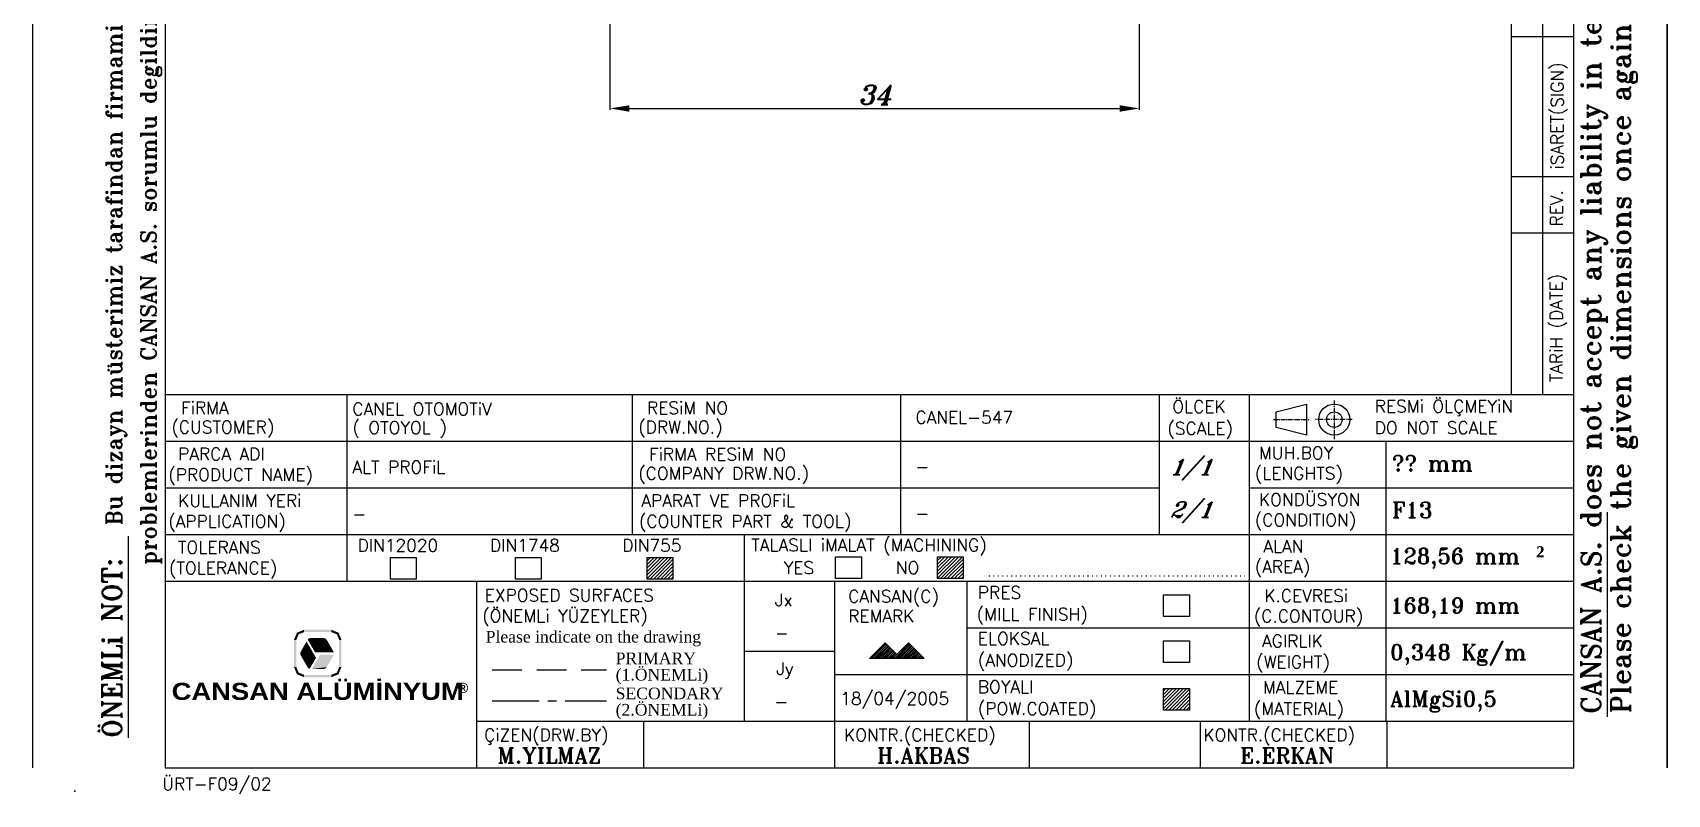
# Model space of a CAD drawing. Extents: x 1328 to 1538, y -253 to 25.
# Drawn here: x 1327.9 to 1537.9, y -252.7 to -154.8 of the extents above; entities that cross this region are included whole.
import ezdxf

# ---------------------------------------------------------------- set-up
doc = ezdxf.new("R2010")
doc.units = 0
doc.header["$LTSCALE"] = 15
for name, pattern in [('CENTER', [1.25, 0.8, -0.15, 0.15, -0.15]), ('DOT', [6.35, 0, -6.35]), ('HIDDEN', [9.525, 6.35, -3.175])]:
    doc.linetypes.add(name, pattern=pattern)
doc.layers.get('0').update_dxf_attribs({"linetype": 'CONTINUOUS'})
doc.layers.get('DEFPOINTS').update_dxf_attribs({"linetype": 'CONTINUOUS'})
doc.layers.add('ANA', color=220, linetype='CONTINUOUS')
doc.layers.add('ANTET', color=220, linetype='CONTINUOUS')
doc.styles.add('ROMANT', font='romant.shx', dxfattribs={"oblique": 15, "height": 2.5})
doc.styles.get("Standard").update_dxf_attribs({"font": 'TIMES.TTF'})
doc.dimstyles.new('İSMAIL_1_5___1', dxfattribs={"dimscale": 0, "dimtxt": 2.5, "dimasz": 2, "dimexe": 0.18, "dimexo": 0.625, "dimgap": 0.5, "dimtad": 1, "dimtxsty": 'ROMANT', "dimcen": 0.137, "dimclrd": 5, "dimclre": 5, "dimclrt": 5, "dimazin": 3, "dimtp": 0.0135, "dimtm": 0.0135, "dimtfac": 1, "dimtofl": 0, "dimtmove": 0, "dimatfit": 3, "dimtolj": 1, "dimtzin": 0})

# ---------------------------------------------------------------- blocks, each defined once
blk = doc.blocks.new('*X21')
at = {"color": 0}
for p, q in [((1435.47, -235.2), (1437.42, -233.24)), ((1435.69, -235.2), (1437.53, -233.35)), ((1435.91, -235.2), (1437.64, -233.47)), ((1436.14, -235.2), (1437.76, -233.58)), ((1436.36, -235.2), (1437.87, -233.69)), ((1436.59, -235.2), (1437.98, -233.8)), ((1436.81, -235.2), (1438.09, -233.91)), ((1437.04, -235.2), (1438.21, -234.03)), ((1437.26, -235.2), (1438.32, -234.14)), ((1437.49, -235.2), (1438.43, -234.25)), ((1437.71, -235.2), (1438.54, -234.36)), ((1437.94, -235.2), (1438.65, -234.48)), ((1438.16, -235.2), (1438.77, -234.59)), ((1438.38, -235.2), (1440.38, -233.2)), ((1438.61, -235.2), (1440.49, -233.31)), ((1438.83, -235.2), (1440.6, -233.43)), ((1439.06, -235.2), (1440.72, -233.54)), ((1439.28, -235.2), (1440.83, -233.65)), ((1439.51, -235.2), (1440.94, -233.76)), ((1439.73, -235.2), (1441.05, -233.87)), ((1439.96, -235.2), (1441.17, -233.99)), ((1440.18, -235.2), (1441.28, -234.1)), ((1440.4, -235.2), (1441.39, -234.21)), ((1440.63, -235.2), (1441.5, -234.32)), ((1440.85, -235.2), (1441.61, -234.44)), ((1441.08, -235.2), (1441.73, -234.55)), ((1441.3, -235.2), (1441.84, -234.66)), ((1441.53, -235.2), (1441.95, -234.77)), ((1441.75, -235.2), (1442.06, -234.88)), ((1441.98, -235.2), (1442.18, -235)), ((1442.2, -235.2), (1442.29, -235.11))]:
    blk.add_line(p, q, dxfattribs=at)
blk = doc.blocks.new('*X22')
at = {"color": 0}
for p, q in [((1406.79, -224.92), (1409.49, -222.22)), ((1406.79, -224.47), (1409.04, -222.22)), ((1406.79, -224.02), (1408.59, -222.22)), ((1406.79, -223.57), (1408.14, -222.22)), ((1406.79, -223.12), (1407.69, -222.22)), ((1406.79, -222.67), (1407.25, -222.22)), ((1406.79, -222.22), (1406.8, -222.22)), ((1407.16, -225.01), (1409.94, -222.22)), ((1407.61, -225.01), (1410.11, -222.5)), ((1408.05, -225.01), (1410.11, -222.95)), ((1408.5, -225.01), (1410.11, -223.4)), ((1408.95, -225.01), (1410.11, -223.85)), ((1409.4, -225.01), (1410.11, -224.3)), ((1409.85, -225.01), (1410.11, -224.75))]:
    blk.add_line(p, q, dxfattribs=at)
blk = doc.blocks.new('*X23')
at = {"color": 0}
for p, q in [((1444.11, -224.88), (1446.85, -222.13)), ((1444.11, -224.43), (1446.4, -222.13)), ((1444.11, -223.98), (1445.95, -222.13)), ((1444.11, -223.53), (1445.5, -222.13)), ((1444.11, -223.08), (1445.05, -222.13)), ((1444.11, -222.63), (1444.6, -222.13)), ((1444.11, -222.18), (1444.16, -222.13)), ((1444.52, -224.91), (1447.3, -222.13)), ((1444.96, -224.91), (1447.42, -222.46)), ((1445.41, -224.91), (1447.42, -222.91)), ((1445.86, -224.91), (1447.42, -223.36)), ((1446.31, -224.91), (1447.42, -223.81)), ((1446.76, -224.91), (1447.42, -224.25)), ((1447.21, -224.91), (1447.42, -224.7))]:
    blk.add_line(p, q, dxfattribs=at)
blk = doc.blocks.new('*U24')
at = {"color": 244, "linetype": 'CONTINUOUS'}
for points in [[(881.97, -228.59), (881.59, -229.51), (882.18, -228.8)], [(882.18, -228.8), (881.59, -229.51), (881.89, -229.51)], [(882.89, -228.21), (881.97, -228.59), (882.89, -228.51)], [(882.89, -228.51), (881.97, -228.59), (882.18, -228.8)], [(886.39, -228.21), (882.89, -228.21), (882.89, -228.51)], [(886.39, -228.21), (882.89, -228.51), (886.39, -228.51)], [(886.39, -228.21), (886.39, -228.51), (887.31, -228.59)], [(886.39, -228.51), (887.1, -228.8), (887.31, -228.59)], [(887.31, -228.59), (887.1, -228.8), (887.69, -229.51)], [(887.1, -228.8), (887.39, -229.51), (887.69, -229.51)], [(881.89, -229.51), (881.59, -233.01), (881.89, -233.01)], [(881.59, -229.51), (881.59, -233.01), (881.89, -229.51)], [(883.2, -229.72), (882.46, -231.01), (884.42, -231.82)], [(883.52, -229.31), (883.35, -229.47), (885.62, -229.32)], [(885.62, -229.32), (883.35, -229.47), (885.8, -229.51)], [(883.35, -229.47), (884.29, -231.11), (885.8, -229.51)], [(883.75, -229.26), (883.52, -229.31), (885.62, -229.32)], [(885.37, -229.26), (883.75, -229.26), (885.62, -229.32)], [(885.8, -229.51), (884.29, -231.11), (886.72, -231.11)], [(887.69, -229.51), (887.39, -233.01), (887.69, -233.01)], [(887.39, -229.51), (887.39, -233.01), (887.69, -229.51)], [(881.59, -233.01), (881.97, -233.93), (881.89, -233.01)], [(881.89, -233.01), (881.97, -233.93), (882.18, -233.71)], [(882.46, -231.01), (882.39, -231.26), (884.42, -231.82)], [(882.39, -231.26), (882.46, -231.51), (884.42, -231.82)], [(882.46, -231.51), (883.32, -233.01), (884.42, -231.82)], [(884.42, -231.82), (883.32, -233.01), (883.6, -233.23)], [(883.32, -233.01), (883.44, -233.15), (883.6, -233.23)], [(886.72, -231.41), (883.88, -233.26), (885.8, -233.01)], [(884.95, -231.41), (883.88, -233.26), (886.72, -231.41)], [(885.8, -233.01), (883.88, -233.26), (885.62, -233.19)], [(887.69, -233.01), (887.1, -233.71), (887.31, -233.93)], [(887.39, -233.01), (887.1, -233.71), (887.69, -233.01)], [(882.18, -233.71), (881.97, -233.93), (882.89, -234.01)], [(881.97, -233.93), (882.89, -234.31), (882.89, -234.01)], [(882.89, -234.01), (882.89, -234.31), (886.39, -234.31)], [(886.39, -234.01), (882.89, -234.01), (886.39, -234.31)], [(885.62, -233.19), (883.88, -233.26), (885.37, -233.26)], [(887.1, -233.71), (886.39, -234.01), (887.31, -233.93)], [(887.31, -233.93), (886.39, -234.01), (886.39, -234.31)]]:
    blk.add_solid(points, dxfattribs=at)
blk = doc.blocks.new('DA')
at = {"color": 244, "linetype": 'CONTINUOUS', "ltscale": 0.05}
blk.add_blockref('*U24', (0, 0), dxfattribs=at)
at = {"color": 244, "ltscale": 0.05, "attachment_point": 1}
for s, insert, char_height, width in [('{\\Fariblk.TTF;CANSAN AL\\Fariblk.TTF;Ü\\Fariblk.TTF;M\\Fariblk.TTF;İNYUM}', (865.87, -235.03), 2.2, 37.0081), ('{\\FARIALBD.TTF;®}', (902.64, -235.03), 1.3, 1.8965)]:
    blk.add_mtext(s, dxfattribs=dict(at, insert=insert, char_height=char_height, width=width))
blk = doc.blocks.new('*D15')
at = {"color": 242, "ltscale": 0.05}
for p, q in [((1470.03, -94.31), (1470.03, -164.7)), ((1402.03, -114.31), (1402.03, -164.7)), ((1404.53, -164.52), (1467.53, -164.52))]:
    blk.add_line(p, q, dxfattribs=at)
for points in [[(1404.53, -164.11), (1404.53, -164.94), (1402.03, -164.52)], [(1467.53, -164.11), (1467.53, -164.94), (1470.03, -164.52)]]:
    blk.add_solid(points, dxfattribs=at)
at = {"layer": 'DEFPOINTS', "color": 0, "ltscale": 0.05}
for p in [(1470.03, -93.69), (1402.03, -113.69), (1470.03, -164.52)]:
    blk.add_point(p, dxfattribs=at)
at = {"color": 242, "ltscale": 0.05, "insert": (1436.03, -162.77), "char_height": 2.5, "attachment_point": 5, "style": 'ROMANT'}
blk.add_mtext('\\A1;34', dxfattribs=at)
blk = doc.blocks.new('*X27')
at = {"color": 0}
for p, q in [((1473.15, -241.63), (1475.7, -239.08)), ((1473.15, -241.18), (1475.25, -239.08)), ((1473.15, -240.73), (1474.8, -239.08)), ((1473.15, -240.28), (1474.35, -239.08)), ((1473.15, -239.83), (1473.9, -239.08)), ((1473.15, -239.39), (1473.45, -239.08)), ((1473.37, -241.86), (1476.15, -239.08)), ((1473.81, -241.86), (1476.46, -239.21)), ((1474.26, -241.86), (1476.46, -239.66)), ((1474.71, -241.86), (1476.46, -240.11)), ((1475.16, -241.86), (1476.46, -240.56)), ((1475.61, -241.86), (1476.46, -241.01)), ((1476.06, -241.86), (1476.46, -241.46))]:
    blk.add_line(p, q, dxfattribs=at)

msp = doc.modelspace()

# ---------------------------------------------------------------- linework, layer by layer
at = {"color": 0, "linetype": 'CENTER', "ltscale": 0.05}
for p, q in [((1495.087, -202.06), (1495.087, -207.028)), ((1487.259, -204.516), (1491.87, -204.516)), ((1497.371, -204.516), (1492.644, -204.516))]:
    msp.add_line(p, q, dxfattribs=at)
at = {"color": 0, "linetype": 'DOT', "ltscale": 0.005}
msp.add_line((1450.711, -224.601), (1483.584, -224.601), dxfattribs=at)
at = {"color": 0, "linetype": 'HIDDEN', "ltscale": 0.04}
msp.add_line((1386.913, -236.659), (1401.602, -236.659), dxfattribs=at)
at = {"color": 0, "linetype": 'CENTER', "ltscale": 0.5}
msp.add_line((1386.913, -240.659), (1401.602, -240.659), dxfattribs=at)
at = {"color": 0, "ltscale": 0.05}
for p, q in [((1333.346, -252.283), (1333.202, -252.283)), ((1333.274, -252.358), (1333.274, -252.208))]:
    msp.add_line(p, q, dxfattribs=at)
for points in [[(1491.51, -202.516), (1491.51, -206.516), (1487.603, -205.516), (1487.603, -203.516)], [(1435.375, -235.196), (1437.375, -233.196), (1438.875, -234.696), (1440.375, -233.196), (1442.375, -235.196)]]:
    msp.add_lwpolyline(points, close=True, dxfattribs=at)
for points in [[(1373.831, -222.222), (1377.146, -222.222), (1377.146, -225.005), (1373.831, -225.005)], [(1389.889, -222.222), (1393.204, -222.222), (1393.204, -225.005), (1389.889, -225.005)], [(1406.794, -222.222), (1410.109, -222.222), (1410.109, -225.005), (1406.794, -225.005)], [(1431.008, -222.131), (1434.323, -222.131), (1434.323, -224.914), (1431.008, -224.914)], [(1444.105, -222.131), (1447.42, -222.131), (1447.42, -224.914), (1444.105, -224.914)], [(1473.149, -227.053), (1476.464, -227.053), (1476.464, -229.836), (1473.149, -229.836)], [(1473.149, -232.955), (1476.464, -232.955), (1476.464, -235.738), (1473.149, -235.738)], [(1473.149, -239.08), (1476.464, -239.08), (1476.464, -241.863), (1473.149, -241.863)]]:
    msp.add_lwpolyline(points, close=True)
for radius in [2, 0.997]:
    msp.add_circle((1495.087, -204.516), radius, dxfattribs=at)
at = {"layer": 'ANA', "color": 7}
for p, q in [((1327.866, -249.272), (1327.866, 24.728)), ((1344.866, 24.728), (1344.866, -249.272)), ((1525.866, -249.272), (1525.866, 24.728)), ((1537.866, 24.728), (1537.866, -249.272)), ((1537.866, -249.272), (1537.866, 24.728)), ((1525.866, -215.272), (1525.866, -46.272)), ((1517.866, -201.272), (1517.866, -57.678)), ((1521.866, -201.272), (1521.866, -57.678)), ((1517.866, -155.272), (1525.866, -155.272)), ((1517.866, -173.272), (1525.866, -173.272)), ((1517.866, -180.511), (1525.866, -180.511)), ((1344.866, -201.272), (1525.866, -201.272)), ((1368.231, -201.272), (1368.231, -225.272)), ((1404.866, -201.272), (1404.866, -219.272)), ((1439.366, -201.272), (1439.366, -219.272)), ((1472.606, -201.272), (1472.606, -219.272)), ((1484.13, -201.272), (1484.13, -243.272)), ((1344.866, -207.272), (1525.866, -207.272)), ((1501.724, -207.272), (1501.724, -243.272)), ((1517.866, -207.272), (1525.866, -207.272)), ((1344.866, -213.272), (1472.606, -213.272)), ((1484.13, -213.272), (1525.866, -213.272)), ((1530.179, -242.726), (1530.179, -216.404)), ((1340.16, -245.425), (1340.16, -219.479)), ((1344.866, -219.272), (1525.866, -219.272)), ((1419.274, -219.272), (1419.274, -243.272)), ((1344.866, -225.272), (1525.866, -225.272)), ((1384.866, -225.272), (1384.866, -249.272)), ((1430.866, -225.272), (1430.866, -243.272)), ((1447.866, -225.272), (1447.866, -243.272)), ((1447.866, -231.272), (1525.866, -231.272)), ((1419.274, -234.258), (1430.866, -234.258)), ((1430.866, -237.272), (1447.866, -237.272)), ((1447.866, -237.272), (1525.866, -237.272)), ((1384.866, -243.272), (1525.866, -243.272)), ((1406.337, -243.272), (1406.337, -249.272)), ((1430.866, -243.272), (1430.866, -249.272)), ((1455.866, -243.272), (1455.866, -249.272)), ((1477.866, -243.272), (1477.866, -249.272)), ((1501.866, -249.272), (1501.866, -243.272)), ((1344.866, -249.272), (1525.866, -249.272))]:
    msp.add_line(p, q, dxfattribs=at)

# ---------------------------------------------------------------- block references
at = {"linetype": 'CONTINUOUS', "ltscale": 0.05}
for name in ['*X22', '*X23', '*X27']:
    msp.add_blockref(name, (0, 0), dxfattribs=at)
msp.add_blockref('DA', (479.847, -3.311))
at = {"color": 0, "linetype": 'CONTINUOUS', "ltscale": 0.05}
msp.add_blockref('*X21', (0, 0), dxfattribs=at)

# ---------------------------------------------------------------- texts
at = {"color": 0, "ltscale": 0.05, "insert": (1521, -220.788), "char_height": 2.4, "width": 1.61271, "attachment_point": 1}
msp.add_mtext('{\\FTIMESBD.TTF;²}', dxfattribs=at)
at = {"layer": 'ANA', "color": 7, "style": 'ROMANT'}
for s, height, p in [('problemlerinden CANSAN A.S. sorumlu degildir. Kalip yapiminda resim üzerindeki ölçüler esas alinir.Dogrulugunu lütfen kontrol ediniz.', 2, (1343.745, -223.193)), ('CANSAN A.S. does not accept any liability in terms of patent or exclusivity of such design sending by the customer.', 2.5, (1529.32, -242.327)), (' Bu dizayn müsterimiz tarafindan firmamiza verilmis olup,müsterimizin bu dizayndan dolayi bir patent hakki veya benzer', 2, (1339.302, -219.451)), ('Please check the given dimensions once again as the die is manufactured accordingly.', 2.5, (1533.135, -242.252)), ('iSARET(SIGN)', 1.6, (1524.521, -172.362)), ('REV.', 1.6, (1524.445, -179.668)), ('TARiH (DATE)', 1.6, (1524.405, -199.691)), ('ÖNEMLi NOT:', 2.5, (1339.302, -245.401))]:
    msp.add_text(s, height=height, rotation=90, dxfattribs=at).set_placement(p)
for s, height, p in [('FiRMA', 1.6, (1346.931, -203.812)), ('CANEL OTOMOTiV', 1.6, (1368.932, -203.96)), ('RESiM NO', 1.6, (1406.787, -203.812)), ('CANEL-547', 1.6, (1441.271, -205.033)), ('ÖLCEK', 1.6, (1474.279, -203.642)), ('RESMi ÖLÇMEYiN', 1.6, (1500.278, -203.601)), ('(CUSTOMER)', 1.6, (1345.68, -206.277)), ('( OTOYOL )', 1.6, (1368.932, -206.336)), ('(DRW.NO.)', 1.6, (1405.657, -206.277)), ('(SCALE)', 1.6, (1473.631, -206.444)), ('DO NOT SCALE', 1.6, (1500.278, -206.358)), ('PARCA ADI', 1.6, (1346.552, -209.734)), ('ALT PROFiL', 1.6, (1368.932, -211.43)), ('FiRMA RESiM NO', 1.6, (1407.041, -209.765)), ('MUH.BOY', 1.6, (1485.408, -209.592)), ('?? mm', 2, (1502.463, -211.131)), ('(PRODUCT NAME)', 1.6, (1345.286, -212.388)), ('(COMPANY DRW.NO.)', 1.6, (1405.657, -212.23)), ('-', 1.6, (1441.271, -211.365)), ('(LENGHTS)', 1.6, (1484.866, -212.214)), ('KULLANIM YERi', 1.6, (1346.552, -215.734)), ('APARAT VE PROFiL', 1.6, (1406.068, -215.734)), ('KONDÜSYON', 1.6, (1485.408, -215.592)), ('F13', 2, (1502.537, -217.131)), ('(APPLICATION)', 1.6, (1345.286, -218.388)), ('-', 1.6, (1368.932, -217.424)), ('(COUNTER PART & TOOL)', 1.6, (1405.749, -218.388)), ('-', 1.6, (1441.271, -217.359)), ('(CONDITION)', 1.6, (1484.866, -218.214)), ('TOLERANS', 1.6, (1346.531, -221.734)), ('DIN12020', 1.6, (1369.607, -221.48)), ('DIN1748', 1.6, (1386.607, -221.48)), ('DIN755', 1.6, (1403.607, -221.48)), ('TALASLI iMALAT (MACHINING)', 1.6, (1420.188, -221.436)), ('ALAN', 1.6, (1485.959, -221.592)), ('(TOLERANCE)', 1.6, (1345.362, -224.388)), ('(AREA)', 1.6, (1484.866, -224.214)), ('128,56 mm', 2, (1502.259, -223.053)), ('YES', 1.6, (1424.338, -224.352)), ('NO', 1.6, (1438.756, -224.352)), ('EXPOSED SURFACES', 1.6, (1385.938, -227.885)), ('CANSAN(C)', 1.6, (1432.635, -228.031)), ('PRES', 1.6, (1449.291, -227.537)), ('K.CEVRESi', 1.6, (1486.089, -227.946)), ('(ÖNEMLi YÜZEYLER)', 1.6, (1385.619, -230.539)), ('Jx', 1.6, (1423.22, -228.493)), ('(MILL FINISH)', 1.6, (1449.137, -230.335)), ('(C.CONTOUR)', 1.6, (1484.736, -230.568)), ('168,19 mm', 2, (1502.259, -229.407)), ('REMARK', 1.6, (1432.635, -230.561)), ('-', 1.6, (1423.22, -232.72)), ('ELOKSAL', 1.6, (1449.291, -233.444)), ('AGIRLIK', 1.6, (1485.805, -233.781)), ('0,348 Kg/m', 2, (1502.259, -235.407)), ('(ANODIZED)', 1.6, (1449.291, -236.241)), ('(WEIGHT)', 1.6, (1485.044, -236.466)), ('Jy', 1.6, (1423.409, -237.313)), ('18/04/2005', 1.6, (1431.618, -241.16)), ('BOYALI', 1.6, (1449.291, -239.657)), ('MALZEME', 1.6, (1485.917, -239.735)), ('-', 1.6, (1423.168, -241.54)), ('(POW.COATED)', 1.6, (1449.291, -242.454)), ('(MATERIAL)', 1.6, (1484.734, -242.475)), ('AlMgSi0,5', 2, (1502.259, -241.407)), ('ÇiZEN(DRW.BY)', 1.6, (1385.859, -245.84)), ('KONTR.(CHECKED)', 1.6, (1432.099, -245.84)), ('KONTR.(CHECKED)', 1.6, (1478.263, -245.84)), ('M.YILMAZ', 2, (1387.597, -248.687)), ('H.AKBAS', 2, (1436.368, -248.687)), ('E.ERKAN', 2, (1482.972, -248.687)), ('ÜRT-F09/02', 1.6, (1344.505, -252.141))]:
    msp.add_text(s, height=height, dxfattribs=at).set_placement(p)
at = {"layer": 'ANA', "color": 7, "style": 'ROMANT', "oblique": 22}
for s, p in [('1/1', (1473.944, -211.591)), ('2/1', (1473.951, -217.079))]:
    msp.add_text(s, height=2, dxfattribs=at).set_placement(p)
at = {"layer": 'ANTET', "color": 7}
for s, p in [('Please indicate on the drawing', (1386.058, -233.165)), ('PRIMARY', (1402.76, -235.952)), ('(1.ÖNEMLi)', (1402.76, -238.047)), ('SECONDARY', (1402.76, -240.458)), ('(2.ÖNEMLi)', (1402.76, -242.553))]:
    msp.add_text(s, height=1.5, dxfattribs=at).set_placement(p)

# ---------------------------------------------------------------- dimensions: what is measured, and where the dimension line sits
at = {"ltscale": 0.05}
dim = msp.add_linear_dim(base=(1470.031, -164.523), p1=(1402.031, -113.687), p2=(1470.031, -93.687), dimstyle='İSMAIL_1_5___1', override={"dimscale": 1, "dimasz": 2.5, "dimlfac": 0.5, "dimcen": 0.09, "dimclrd": 242, "dimclre": 242, "dimclrt": 242, "dimazin": 2}, dxfattribs=at)
dim.commit()
dim.dimension.update_dxf_attribs({"geometry": '*D15', "text_midpoint": (1436.031, -162.773)})

doc.saveas('drawing.dxf')
